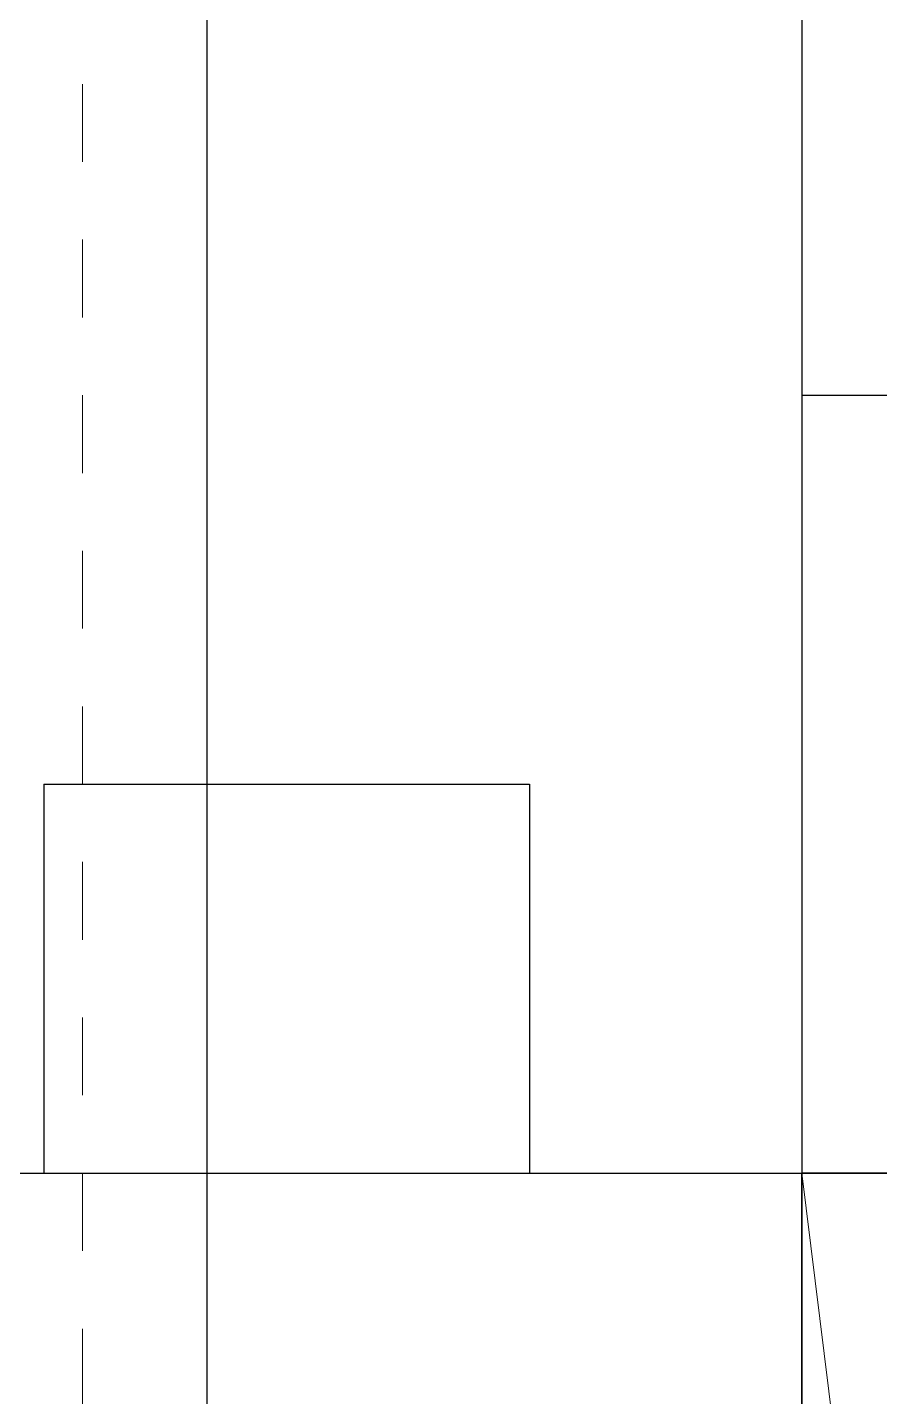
# Model space of a CAD drawing. Header units: inches. Extents: x -81.3 to 1.8, y 184.7 to 266.4.
# Drawn here: x -48.876 to -47.78, y 239.35 to 241.111 of the extents above; entities that cross this region are included whole.
import ezdxf

# ---------------------------------------------------------------- set-up
doc = ezdxf.new("R2010")
doc.units = ezdxf.units.IN
doc.header["$MEASUREMENT"] = 0
doc.linetypes.add('DASHED2', pattern=[0.375, 0.25, -0.125])
doc.linetypes.add('HIDDEN', pattern=[0.375, 0.25, -0.125])
doc.layers.add('A2 Hatch', color=8, linetype='Continuous', lineweight=9)
doc.layers.add('A4 medium', color=7, linetype='Continuous', lineweight=35)

msp = doc.modelspace()

# ---------------------------------------------------------------- linework, layer by layer
at = {"color": 1}
for p, q in [((-48.6454, 251.6378), (-48.6454, 239.6378)), ((-47.8804, 251.6378), (-47.8804, 239.6378)), ((-48.8554, 240.1378), (-48.8554, 239.6378)), ((-48.8554, 240.1378), (-48.2304, 240.1378)), ((-48.8554, 240.1378), (-48.8554, 239.6378)), ((-48.8554, 240.1378), (-48.2304, 240.1378)), ((-48.8554, 240.1378), (-48.8554, 239.6378)), ((-48.8554, 240.1378), (-48.2304, 240.1378)), ((-48.8554, 240.1378), (-48.8554, 239.6378)), ((-48.8554, 240.1378), (-48.2304, 240.1378)), ((-48.8554, 240.1378), (-48.8554, 239.6378)), ((-48.8554, 240.1378), (-48.2304, 240.1378)), ((-48.8554, 240.1378), (-48.8554, 239.6378)), ((-48.8554, 240.1378), (-48.2304, 240.1378)), ((-48.8554, 240.1378), (-48.8554, 239.6378)), ((-48.8554, 240.1378), (-48.2304, 240.1378)), ((-48.8554, 240.1378), (-48.8554, 239.6378)), ((-48.8554, 240.1378), (-48.2304, 240.1378)), ((-48.8554, 240.1378), (-48.8554, 239.6378)), ((-48.8554, 240.1378), (-48.2304, 240.1378)), ((-48.8554, 240.1378), (-48.8554, 239.6378)), ((-48.8554, 240.1378), (-48.2304, 240.1378)), ((-48.8554, 240.1378), (-48.8554, 239.6378)), ((-48.8554, 240.1378), (-48.2304, 240.1378)), ((-48.8554, 240.1378), (-48.8554, 239.6378)), ((-48.8554, 240.1378), (-48.2304, 240.1378)), ((-48.8554, 240.1378), (-48.8554, 239.6378)), ((-48.8554, 240.1378), (-48.2304, 240.1378)), ((-48.8554, 240.1378), (-48.8554, 239.6378)), ((-48.8554, 240.1378), (-48.2304, 240.1378)), ((-48.8554, 240.1378), (-48.8554, 239.6378)), ((-48.8554, 240.1378), (-48.2304, 240.1378)), ((-48.8554, 240.1378), (-48.8554, 239.6378)), ((-48.8554, 240.1378), (-48.2304, 240.1378)), ((-48.8554, 240.1378), (-48.8554, 239.6378)), ((-48.8554, 240.1378), (-48.2304, 240.1378)), ((-48.8554, 240.1378), (-48.8554, 239.6378)), ((-48.8554, 240.1378), (-48.2304, 240.1378)), ((-48.8554, 240.1378), (-48.8554, 239.6378)), ((-48.8554, 240.1378), (-48.2304, 240.1378)), ((-48.8554, 240.1378), (-48.8554, 239.6378)), ((-48.8554, 240.1378), (-48.2304, 240.1378)), ((-48.8554, 240.1378), (-48.8554, 239.6378)), ((-48.8554, 240.1378), (-48.2304, 240.1378)), ((-48.8554, 240.1378), (-48.8554, 239.6378)), ((-48.8554, 240.1378), (-48.2304, 240.1378)), ((-48.8554, 240.1378), (-48.8554, 239.6378)), ((-48.8554, 240.1378), (-48.2304, 240.1378)), ((-48.8554, 240.1378), (-48.8554, 239.6378)), ((-48.8554, 240.1378), (-48.2304, 240.1378)), ((-48.8554, 240.1378), (-48.8554, 239.6378)), ((-48.8554, 240.1378), (-48.2304, 240.1378)), ((-48.8554, 240.1378), (-48.8554, 239.6378)), ((-48.8554, 240.1378), (-48.2304, 240.1378)), ((-48.8554, 240.1378), (-48.8554, 239.6378)), ((-48.8554, 240.1378), (-48.2304, 240.1378)), ((-48.8554, 240.1378), (-48.8554, 239.6378)), ((-48.8554, 240.1378), (-48.2304, 240.1378)), ((-48.8554, 240.1378), (-48.8554, 239.6378)), ((-48.8554, 240.1378), (-48.2304, 240.1378)), ((-48.8554, 240.1378), (-48.8554, 239.6378)), ((-48.8554, 240.1378), (-48.2304, 240.1378)), ((-48.8554, 240.1378), (-48.8554, 239.6378)), ((-48.8554, 240.1378), (-48.2304, 240.1378)), ((-48.8554, 240.1378), (-48.8554, 239.6378)), ((-48.8554, 240.1378), (-48.2304, 240.1378)), ((-48.8554, 240.1378), (-48.8554, 239.6378)), ((-48.8554, 240.1378), (-48.2304, 240.1378)), ((-48.8554, 240.1378), (-48.8554, 239.6378)), ((-48.8554, 240.1378), (-48.2304, 240.1378)), ((-48.8554, 240.1378), (-48.8554, 239.6378)), ((-48.8554, 240.1378), (-48.2304, 240.1378)), ((-48.8554, 240.1378), (-48.8554, 239.6378)), ((-48.8554, 240.1378), (-48.2304, 240.1378)), ((-48.8554, 240.1378), (-48.8554, 239.6378)), ((-48.8554, 240.1378), (-48.2304, 240.1378)), ((-48.8554, 240.1378), (-48.8554, 239.6378)), ((-48.8554, 240.1378), (-48.2304, 240.1378)), ((-48.8554, 240.1378), (-48.8554, 239.6378)), ((-48.8554, 240.1378), (-48.2304, 240.1378)), ((-48.8554, 240.1378), (-48.8554, 239.6378)), ((-48.8554, 240.1378), (-48.2304, 240.1378)), ((-48.8554, 240.1378), (-48.8554, 239.6378)), ((-48.8554, 240.1378), (-48.2304, 240.1378)), ((-48.8554, 240.1378), (-48.8554, 239.6378)), ((-48.8554, 240.1378), (-48.2304, 240.1378)), ((-48.8554, 240.1378), (-48.8554, 239.6378)), ((-48.8554, 240.1378), (-48.2304, 240.1378)), ((-48.8554, 240.1378), (-48.8554, 239.6378)), ((-48.8554, 240.1378), (-48.2304, 240.1378)), ((-48.8554, 240.1378), (-48.8554, 239.6378)), ((-48.8554, 240.1378), (-48.2304, 240.1378)), ((-48.8554, 240.1378), (-48.8554, 239.6378)), ((-48.8554, 240.1378), (-48.2304, 240.1378)), ((-48.8554, 240.1378), (-48.8554, 239.6378)), ((-48.8554, 240.1378), (-48.2304, 240.1378)), ((-48.8554, 240.1378), (-48.8554, 239.6378)), ((-48.8554, 240.1378), (-48.2304, 240.1378)), ((-48.8554, 240.1378), (-48.8554, 239.6378)), ((-48.8554, 240.1378), (-48.2304, 240.1378)), ((-48.8554, 240.1378), (-48.8554, 239.6378)), ((-48.8554, 240.1378), (-48.2304, 240.1378)), ((-48.8554, 240.1378), (-48.8554, 239.6378)), ((-48.8554, 240.1378), (-48.2304, 240.1378)), ((-48.8554, 240.1378), (-48.8554, 239.6378)), ((-48.8554, 240.1378), (-48.2304, 240.1378)), ((-48.8554, 240.1378), (-48.8554, 239.6378)), ((-48.8554, 240.1378), (-48.2304, 240.1378)), ((-48.8554, 240.1378), (-48.8554, 239.6378)), ((-48.8554, 240.1378), (-48.2304, 240.1378)), ((-48.8554, 240.1378), (-48.8554, 239.6378)), ((-48.8554, 240.1378), (-48.2304, 240.1378)), ((-48.8554, 240.1378), (-48.8554, 239.6378)), ((-48.8554, 240.1378), (-48.2304, 240.1378)), ((-48.8554, 240.1378), (-48.8554, 239.6378)), ((-48.8554, 240.1378), (-48.2304, 240.1378)), ((-48.8554, 240.1378), (-48.8554, 239.6378)), ((-48.8554, 240.1378), (-48.2304, 240.1378)), ((-48.8554, 240.1378), (-48.8554, 239.6378)), ((-48.8554, 240.1378), (-48.2304, 240.1378)), ((-48.8554, 240.1378), (-48.8554, 239.6378)), ((-48.8554, 240.1378), (-48.2304, 240.1378)), ((-48.8554, 240.1378), (-48.8554, 239.6378)), ((-48.8554, 240.1378), (-48.2304, 240.1378)), ((-48.8554, 240.1378), (-48.8554, 239.6378)), ((-48.8554, 240.1378), (-48.2304, 240.1378)), ((-48.8554, 240.1378), (-48.8554, 239.6378)), ((-48.8554, 240.1378), (-48.2304, 240.1378)), ((-48.8554, 240.1378), (-48.8554, 239.6378)), ((-48.8554, 240.1378), (-48.2304, 240.1378)), ((-48.2304, 240.1378), (-48.2304, 239.6378)), ((-48.2304, 240.1378), (-48.2304, 239.6378)), ((-48.2304, 240.1378), (-48.2304, 239.6378)), ((-48.2304, 240.1378), (-48.2304, 239.6378)), ((-48.2304, 240.1378), (-48.2304, 239.6378)), ((-48.2304, 240.1378), (-48.2304, 239.6378)), ((-48.2304, 240.1378), (-48.2304, 239.6378)), ((-48.2304, 240.1378), (-48.2304, 239.6378)), ((-48.2304, 240.1378), (-48.2304, 239.6378)), ((-48.2304, 240.1378), (-48.2304, 239.6378)), ((-48.2304, 240.1378), (-48.2304, 239.6378)), ((-48.2304, 240.1378), (-48.2304, 239.6378)), ((-48.2304, 240.1378), (-48.2304, 239.6378)), ((-48.2304, 240.1378), (-48.2304, 239.6378)), ((-48.2304, 240.1378), (-48.2304, 239.6378)), ((-48.2304, 240.1378), (-48.2304, 239.6378)), ((-48.2304, 240.1378), (-48.2304, 239.6378)), ((-48.2304, 240.1378), (-48.2304, 239.6378)), ((-48.2304, 240.1378), (-48.2304, 239.6378)), ((-48.2304, 240.1378), (-48.2304, 239.6378)), ((-48.2304, 240.1378), (-48.2304, 239.6378)), ((-48.2304, 240.1378), (-48.2304, 239.6378)), ((-48.2304, 240.1378), (-48.2304, 239.6378)), ((-48.2304, 240.1378), (-48.2304, 239.6378)), ((-48.2304, 240.1378), (-48.2304, 239.6378)), ((-48.2304, 240.1378), (-48.2304, 239.6378)), ((-48.2304, 240.1378), (-48.2304, 239.6378)), ((-48.2304, 240.1378), (-48.2304, 239.6378)), ((-48.2304, 240.1378), (-48.2304, 239.6378)), ((-48.2304, 240.1378), (-48.2304, 239.6378)), ((-48.2304, 240.1378), (-48.2304, 239.6378)), ((-48.2304, 240.1378), (-48.2304, 239.6378)), ((-48.2304, 240.1378), (-48.2304, 239.6378)), ((-48.2304, 240.1378), (-48.2304, 239.6378)), ((-48.2304, 240.1378), (-48.2304, 239.6378)), ((-48.2304, 240.1378), (-48.2304, 239.6378)), ((-48.2304, 240.1378), (-48.2304, 239.6378)), ((-48.2304, 240.1378), (-48.2304, 239.6378)), ((-48.2304, 240.1378), (-48.2304, 239.6378)), ((-48.2304, 240.1378), (-48.2304, 239.6378)), ((-48.2304, 240.1378), (-48.2304, 239.6378)), ((-48.2304, 240.1378), (-48.2304, 239.6378)), ((-48.2304, 240.1378), (-48.2304, 239.6378)), ((-48.2304, 240.1378), (-48.2304, 239.6378)), ((-48.2304, 240.1378), (-48.2304, 239.6378)), ((-48.2304, 240.1378), (-48.2304, 239.6378)), ((-48.2304, 240.1378), (-48.2304, 239.6378)), ((-48.2304, 240.1378), (-48.2304, 239.6378)), ((-48.2304, 240.1378), (-48.2304, 239.6378)), ((-48.2304, 240.1378), (-48.2304, 239.6378)), ((-48.2304, 240.1378), (-48.2304, 239.6378)), ((-48.2304, 240.1378), (-48.2304, 239.6378)), ((-48.2304, 240.1378), (-48.2304, 239.6378)), ((-48.2304, 240.1378), (-48.2304, 239.6378)), ((-48.2304, 240.1378), (-48.2304, 239.6378)), ((-48.2304, 240.1378), (-48.2304, 239.6378)), ((-48.2304, 240.1378), (-48.2304, 239.6378)), ((-48.2304, 240.1378), (-48.2304, 239.6378)), ((-48.2304, 240.1378), (-48.2304, 239.6378)), ((-48.2304, 240.1378), (-48.2304, 239.6378)), ((-48.2304, 240.1378), (-48.2304, 239.6378)), ((-48.2304, 240.1378), (-48.2304, 239.6378)), ((-48.2304, 240.1378), (-48.2304, 239.6378)), ((-48.2304, 240.1378), (-48.2304, 239.6378)), ((-49.8804, 239.6378), (-47.8804, 239.6378)), ((-49.8804, 239.6378), (-47.8804, 239.6378)), ((-49.8804, 239.6378), (-47.8804, 239.6378)), ((-49.8804, 239.6378), (-47.8804, 239.6378)), ((-49.8804, 239.6378), (-47.8804, 239.6378)), ((-49.8804, 239.6378), (-47.8804, 239.6378)), ((-49.8804, 239.6378), (-47.8804, 239.6378)), ((-49.8804, 239.6378), (-47.8804, 239.6378)), ((-49.8804, 239.6378), (-47.8804, 239.6378)), ((-49.8804, 239.6378), (-47.8804, 239.6378)), ((-49.8804, 239.6378), (-47.8804, 239.6378)), ((-49.8804, 239.6378), (-47.8804, 239.6378)), ((-49.8804, 239.6378), (-47.8804, 239.6378)), ((-49.8804, 239.6378), (-47.8804, 239.6378)), ((-49.8804, 239.6378), (-47.8804, 239.6378)), ((-49.8804, 239.6378), (-47.8804, 239.6378)), ((-49.8804, 239.6378), (-47.8804, 239.6378)), ((-49.8804, 239.6378), (-47.8804, 239.6378)), ((-49.8804, 239.6378), (-47.8804, 239.6378)), ((-49.8804, 239.6378), (-47.8804, 239.6378)), ((-49.8804, 239.6378), (-47.8804, 239.6378)), ((-49.8804, 239.6378), (-47.8804, 239.6378)), ((-49.8804, 239.6378), (-47.8804, 239.6378)), ((-49.8804, 239.6378), (-47.8804, 239.6378)), ((-49.8804, 239.6378), (-47.8804, 239.6378)), ((-49.8804, 239.6378), (-47.8804, 239.6378)), ((-49.8804, 239.6378), (-47.8804, 239.6378)), ((-49.8804, 239.6378), (-47.8804, 239.6378)), ((-49.8804, 239.6378), (-47.8804, 239.6378)), ((-49.8804, 239.6378), (-47.8804, 239.6378)), ((-49.8804, 239.6378), (-47.8804, 239.6378)), ((-49.8804, 239.6378), (-47.8804, 239.6378)), ((-49.8804, 239.6378), (-47.8804, 239.6378)), ((-49.8804, 239.6378), (-47.8804, 239.6378)), ((-49.8804, 239.6378), (-47.8804, 239.6378)), ((-49.8804, 239.6378), (-47.8804, 239.6378)), ((-49.8804, 239.6378), (-47.8804, 239.6378)), ((-49.8804, 239.6378), (-47.8804, 239.6378)), ((-49.8804, 239.6378), (-47.8804, 239.6378)), ((-49.8804, 239.6378), (-47.8804, 239.6378)), ((-49.8804, 239.6378), (-47.8804, 239.6378)), ((-49.8804, 239.6378), (-47.8804, 239.6378)), ((-49.8804, 239.6378), (-47.8804, 239.6378)), ((-49.8804, 239.6378), (-47.8804, 239.6378)), ((-49.8804, 239.6378), (-47.8804, 239.6378)), ((-49.8804, 239.6378), (-47.8804, 239.6378)), ((-49.8804, 239.6378), (-47.8804, 239.6378)), ((-49.8804, 239.6378), (-47.8804, 239.6378)), ((-49.8804, 239.6378), (-47.8804, 239.6378)), ((-49.8804, 239.6378), (-47.8804, 239.6378)), ((-49.8804, 239.6378), (-47.8804, 239.6378)), ((-49.8804, 239.6378), (-47.8804, 239.6378)), ((-49.8804, 239.6378), (-47.8804, 239.6378)), ((-49.8804, 239.6378), (-47.8804, 239.6378)), ((-49.8804, 239.6378), (-47.8804, 239.6378)), ((-49.8804, 239.6378), (-47.8804, 239.6378)), ((-49.8804, 239.6378), (-47.8804, 239.6378)), ((-49.8804, 239.6378), (-47.8804, 239.6378)), ((-49.8804, 239.6378), (-47.8804, 239.6378)), ((-49.8804, 239.6378), (-47.8804, 239.6378)), ((-49.8804, 239.6378), (-47.8804, 239.6378)), ((-49.8804, 239.6378), (-47.8804, 239.6378)), ((-49.8804, 239.6378), (-47.8804, 239.6378)), ((-49.8804, 239.6378), (-47.8804, 239.6378)), ((-49.8804, 239.6378), (-47.8804, 239.6378)), ((-49.8804, 239.6378), (-47.8804, 239.6378)), ((-49.8804, 239.6378), (-47.8804, 239.6378)), ((-49.8804, 239.6378), (-47.8804, 239.6378)), ((-49.8804, 239.6378), (-47.8804, 239.6378)), ((-49.8804, 239.6378), (-47.8804, 239.6378)), ((-49.8804, 239.6378), (-47.8804, 239.6378)), ((-49.8804, 239.6378), (-47.8804, 239.6378)), ((-49.8804, 239.6378), (-47.8804, 239.6378)), ((-49.8804, 239.6378), (-47.8804, 239.6378)), ((-49.8804, 239.6378), (-47.8804, 239.6378)), ((-49.8804, 239.6378), (-47.8804, 239.6378)), ((-49.8804, 239.6378), (-47.8804, 239.6378)), ((-49.8804, 239.6378), (-47.8804, 239.6378)), ((-49.8804, 239.6378), (-47.8804, 239.6378)), ((-49.8804, 239.6378), (-47.8804, 239.6378)), ((-49.8804, 239.6378), (-47.8804, 239.6378)), ((-49.8804, 239.6378), (-47.8804, 239.6378)), ((-49.8804, 239.6378), (-47.8804, 239.6378)), ((-49.8804, 239.6378), (-47.8804, 239.6378)), ((-49.8804, 239.6378), (-47.8804, 239.6378)), ((-49.8804, 239.6378), (-47.8804, 239.6378)), ((-49.8804, 239.6378), (-47.8804, 239.6378)), ((-49.8804, 239.6378), (-47.8804, 239.6378)), ((-49.8804, 239.6378), (-47.8804, 239.6378)), ((-49.8804, 239.6378), (-47.8804, 239.6378)), ((-49.8804, 239.6378), (-47.8804, 239.6378)), ((-49.8804, 239.6378), (-47.8804, 239.6378)), ((-49.8804, 239.6378), (-47.8804, 239.6378)), ((-49.8804, 239.6378), (-47.8804, 239.6378)), ((-49.8804, 239.6378), (-47.8804, 239.6378)), ((-49.8804, 239.6378), (-47.8804, 239.6378)), ((-49.8804, 239.6378), (-47.8804, 239.6378)), ((-49.8804, 239.6378), (-47.8804, 239.6378)), ((-49.8804, 239.6378), (-47.8804, 239.6378)), ((-49.8804, 239.6378), (-47.8804, 239.6378)), ((-49.8804, 239.6378), (-47.8804, 239.6378)), ((-49.8804, 239.6378), (-47.8804, 239.6378)), ((-49.8804, 239.6378), (-47.8804, 239.6378)), ((-49.8804, 239.6378), (-47.8804, 239.6378)), ((-49.8804, 239.6378), (-47.8804, 239.6378)), ((-49.8804, 239.6378), (-47.8804, 239.6378)), ((-49.8804, 239.6378), (-47.8804, 239.6378)), ((-49.8804, 239.6378), (-47.8804, 239.6378)), ((-49.8804, 239.6378), (-47.8804, 239.6378)), ((-49.8804, 239.6378), (-47.8804, 239.6378)), ((-49.8804, 239.6378), (-47.8804, 239.6378)), ((-49.8804, 239.6378), (-47.8804, 239.6378)), ((-49.8804, 239.6378), (-47.8804, 239.6378)), ((-49.8804, 239.6378), (-47.8804, 239.6378)), ((-49.8804, 239.6378), (-47.8804, 239.6378)), ((-49.8804, 239.6378), (-47.8804, 239.6378)), ((-49.8804, 239.6378), (-47.8804, 239.6378)), ((-49.8804, 239.6378), (-47.8804, 239.6378)), ((-49.8804, 239.6378), (-47.8804, 239.6378)), ((-49.8804, 239.6378), (-47.8804, 239.6378)), ((-49.8804, 239.6378), (-47.8804, 239.6378)), ((-49.8804, 239.6378), (-47.8804, 239.6378)), ((-49.8804, 239.6378), (-47.8804, 239.6378)), ((-49.8804, 239.6378), (-47.8804, 239.6378)), ((-49.8804, 239.6378), (-47.8804, 239.6378)), ((-49.8804, 239.6378), (-47.8804, 239.6378)), ((-49.8804, 239.6378), (-47.8804, 239.6378)), ((-49.8804, 239.6378), (-47.8804, 239.6378)), ((-49.8804, 239.6378), (-47.8804, 239.6378)), ((-49.8804, 239.6378), (-47.8804, 239.6378)), ((-49.8804, 239.6378), (-47.8804, 239.6378)), ((-49.8804, 239.6378), (-47.8804, 239.6378)), ((-49.8804, 239.6378), (-47.8804, 239.6378)), ((-49.8804, 239.6378), (-47.8804, 239.6378)), ((-49.8804, 239.6378), (-47.8804, 239.6378)), ((-49.8804, 239.6378), (-47.8804, 239.6378)), ((-49.8804, 239.6378), (-47.8804, 239.6378)), ((-49.8804, 239.6378), (-47.8804, 239.6378)), ((-49.8804, 239.6378), (-47.8804, 239.6378)), ((-49.8804, 239.6378), (-47.8804, 239.6378)), ((-49.8804, 239.6378), (-47.8804, 239.6378)), ((-49.8804, 239.6378), (-47.8804, 239.6378)), ((-49.8804, 239.6378), (-47.8804, 239.6378)), ((-49.8804, 239.6378), (-47.8804, 239.6378)), ((-49.8804, 239.6378), (-47.8804, 239.6378)), ((-49.8804, 239.6378), (-47.8804, 239.6378)), ((-49.8804, 239.6378), (-47.8804, 239.6378)), ((-49.8804, 239.6378), (-47.8804, 239.6378)), ((-49.8804, 239.6378), (-47.8804, 239.6378)), ((-49.8804, 239.6378), (-47.8804, 239.6378)), ((-49.8804, 239.6378), (-47.8804, 239.6378)), ((-49.8804, 239.6378), (-47.8804, 239.6378)), ((-49.8804, 239.6378), (-47.8804, 239.6378)), ((-49.8804, 239.6378), (-47.8804, 239.6378)), ((-49.8804, 239.6378), (-47.8804, 239.6378)), ((-49.8804, 239.6378), (-47.8804, 239.6378)), ((-49.8804, 239.6378), (-47.8804, 239.6378)), ((-49.8804, 239.6378), (-47.8804, 239.6378)), ((-49.8804, 239.6378), (-47.8804, 239.6378)), ((-49.8804, 239.6378), (-47.8804, 239.6378)), ((-49.4654, 239.6378), (-47.8804, 239.6378)), ((-49.4654, 239.6378), (-47.8804, 239.6378)), ((-49.4654, 239.6378), (-47.8804, 239.6378)), ((-49.4654, 239.6378), (-47.8804, 239.6378)), ((-49.4654, 239.6378), (-47.8804, 239.6378)), ((-49.4654, 239.6378), (-47.8804, 239.6378)), ((-49.4654, 239.6378), (-47.8804, 239.6378)), ((-49.4654, 239.6378), (-47.8804, 239.6378)), ((-49.4654, 239.6378), (-47.8804, 239.6378)), ((-49.4654, 239.6378), (-47.8804, 239.6378)), ((-49.4654, 239.6378), (-47.8804, 239.6378)), ((-49.4654, 239.6378), (-47.8804, 239.6378)), ((-49.4654, 239.6378), (-47.8804, 239.6378)), ((-49.4654, 239.6378), (-47.8804, 239.6378)), ((-49.4654, 239.6378), (-47.8804, 239.6378)), ((-49.4654, 239.6378), (-47.8804, 239.6378)), ((-49.4654, 239.6378), (-47.8804, 239.6378)), ((-49.4654, 239.6378), (-47.8804, 239.6378)), ((-49.4654, 239.6378), (-47.8804, 239.6378)), ((-49.4654, 239.6378), (-47.8804, 239.6378)), ((-49.4654, 239.6378), (-47.8804, 239.6378)), ((-49.4654, 239.6378), (-47.8804, 239.6378)), ((-49.4654, 239.6378), (-47.8804, 239.6378)), ((-49.4654, 239.6378), (-47.8804, 239.6378)), ((-49.4654, 239.6378), (-47.8804, 239.6378)), ((-49.4654, 239.6378), (-47.8804, 239.6378)), ((-49.4654, 239.6378), (-47.8804, 239.6378)), ((-49.4654, 239.6378), (-47.8804, 239.6378)), ((-49.4654, 239.6378), (-47.8804, 239.6378)), ((-49.4654, 239.6378), (-47.8804, 239.6378)), ((-49.4654, 239.6378), (-47.8804, 239.6378)), ((-49.4654, 239.6378), (-47.8804, 239.6378)), ((-49.4654, 239.6378), (-47.8804, 239.6378)), ((-49.4654, 239.6378), (-47.8804, 239.6378)), ((-49.4654, 239.6378), (-47.8804, 239.6378)), ((-49.4654, 239.6378), (-47.8804, 239.6378)), ((-49.4654, 239.6378), (-47.8804, 239.6378)), ((-49.4654, 239.6378), (-47.8804, 239.6378)), ((-49.4654, 239.6378), (-47.8804, 239.6378)), ((-49.4654, 239.6378), (-47.8804, 239.6378)), ((-49.4654, 239.6378), (-47.8804, 239.6378)), ((-49.4654, 239.6378), (-47.8804, 239.6378)), ((-49.4654, 239.6378), (-47.8804, 239.6378)), ((-49.4654, 239.6378), (-47.8804, 239.6378)), ((-49.4654, 239.6378), (-47.8804, 239.6378)), ((-49.4654, 239.6378), (-47.8804, 239.6378)), ((-49.4654, 239.6378), (-47.8804, 239.6378)), ((-49.4654, 239.6378), (-47.8804, 239.6378)), ((-49.4654, 239.6378), (-47.8804, 239.6378)), ((-49.4654, 239.6378), (-47.8804, 239.6378)), ((-49.4654, 239.6378), (-47.8804, 239.6378)), ((-49.4654, 239.6378), (-47.8804, 239.6378)), ((-49.4654, 239.6378), (-47.8804, 239.6378)), ((-49.4654, 239.6378), (-47.8804, 239.6378)), ((-49.4654, 239.6378), (-47.8804, 239.6378)), ((-49.4654, 239.6378), (-47.8804, 239.6378)), ((-49.4654, 239.6378), (-47.8804, 239.6378)), ((-49.4654, 239.6378), (-47.8804, 239.6378)), ((-49.4654, 239.6378), (-47.8804, 239.6378)), ((-49.4654, 239.6378), (-47.8804, 239.6378)), ((-49.4654, 239.6378), (-47.8804, 239.6378)), ((-49.4654, 239.6378), (-47.8804, 239.6378)), ((-49.4654, 239.6378), (-47.8804, 239.6378)), ((-49.4654, 239.6378), (-47.8804, 239.6378)), ((-48.6454, 239.6378), (-48.6454, 237.2314)), ((-47.8804, 239.6378), (-47.8804, 227.6378))]:
    msp.add_line(p, q, dxfattribs=at)
at = {"ltscale": 0.15}
for p, q in [((-47.8804, 240.6378), (0.113, 240.6378)), ((-49.8804, 239.6378), (-47.8804, 239.6378)), ((-49.8804, 239.6378), (-47.8804, 239.6378)), ((-49.8804, 239.6378), (-47.8804, 239.6378)), ((-49.8804, 239.6378), (-47.8804, 239.6378)), ((-49.8804, 239.6378), (-47.8804, 239.6378)), ((-49.8804, 239.6378), (-47.8804, 239.6378)), ((-49.8804, 239.6378), (-47.8804, 239.6378)), ((-49.8804, 239.6378), (-47.8804, 239.6378)), ((-49.8804, 239.6378), (-47.8804, 239.6378)), ((-49.8804, 239.6378), (-47.8804, 239.6378)), ((-49.8804, 239.6378), (-47.8804, 239.6378)), ((-49.8804, 239.6378), (-47.8804, 239.6378)), ((-49.8804, 239.6378), (-47.8804, 239.6378)), ((-49.8804, 239.6378), (-47.8804, 239.6378)), ((-49.8804, 239.6378), (-47.8804, 239.6378)), ((-49.8804, 239.6378), (-47.8804, 239.6378)), ((-49.8804, 239.6378), (-47.8804, 239.6378)), ((-49.8804, 239.6378), (-47.8804, 239.6378)), ((-49.8804, 239.6378), (-47.8804, 239.6378)), ((-49.8804, 239.6378), (-47.8804, 239.6378)), ((-49.8804, 239.6378), (-47.8804, 239.6378)), ((-49.8804, 239.6378), (-47.8804, 239.6378)), ((-49.8804, 239.6378), (-47.8804, 239.6378)), ((-49.8804, 239.6378), (-47.8804, 239.6378)), ((-49.8804, 239.6378), (-47.8804, 239.6378)), ((-49.8804, 239.6378), (-47.8804, 239.6378)), ((-49.8804, 239.6378), (-47.8804, 239.6378)), ((-49.8804, 239.6378), (-47.8804, 239.6378)), ((-49.8804, 239.6378), (-47.8804, 239.6378)), ((-49.8804, 239.6378), (-47.8804, 239.6378)), ((-49.8804, 239.6378), (-47.8804, 239.6378)), ((-49.8804, 239.6378), (-47.8804, 239.6378)), ((-49.8804, 239.6378), (-47.8804, 239.6378)), ((-49.8804, 239.6378), (-47.8804, 239.6378)), ((-49.8804, 239.6378), (-47.8804, 239.6378)), ((-49.8804, 239.6378), (-47.8804, 239.6378)), ((-49.8804, 239.6378), (-47.8804, 239.6378)), ((-49.8804, 239.6378), (-47.8804, 239.6378)), ((-49.8804, 239.6378), (-47.8804, 239.6378)), ((-49.8804, 239.6378), (-47.8804, 239.6378)), ((-49.8804, 239.6378), (-47.8804, 239.6378)), ((-49.8804, 239.6378), (-47.8804, 239.6378)), ((-49.8804, 239.6378), (-47.8804, 239.6378)), ((-49.8804, 239.6378), (-47.8804, 239.6378)), ((-49.8804, 239.6378), (-47.8804, 239.6378)), ((-49.8804, 239.6378), (-47.8804, 239.6378)), ((-49.8804, 239.6378), (-47.8804, 239.6378)), ((-49.8804, 239.6378), (-47.8804, 239.6378)), ((-49.8804, 239.6378), (-47.8804, 239.6378)), ((-49.8804, 239.6378), (-47.8804, 239.6378)), ((-49.8804, 239.6378), (-47.8804, 239.6378)), ((-49.8804, 239.6378), (-47.8804, 239.6378)), ((-49.8804, 239.6378), (-47.8804, 239.6378)), ((-49.8804, 239.6378), (-47.8804, 239.6378)), ((-49.8804, 239.6378), (-47.8804, 239.6378)), ((-49.8804, 239.6378), (-47.8804, 239.6378)), ((-49.8804, 239.6378), (-47.8804, 239.6378)), ((-49.8804, 239.6378), (-47.8804, 239.6378)), ((-49.8804, 239.6378), (-47.8804, 239.6378)), ((-49.8804, 239.6378), (-47.8804, 239.6378)), ((-49.8804, 239.6378), (-47.8804, 239.6378)), ((-49.8804, 239.6378), (-47.8804, 239.6378)), ((-49.8804, 239.6378), (-47.8804, 239.6378)), ((-49.8804, 239.6378), (-47.8804, 239.6378)), ((-47.8804, 239.6378), (-0.3805, 239.6378))]:
    msp.add_line(p, q, dxfattribs=at)
at = {"color": 1, "linetype": 'HIDDEN', "ltscale": 0.02}
for p, q in [((-48.8554, 240.1378), (-48.8554, 239.6378)), ((-48.8554, 240.1378), (-48.2304, 240.1378)), ((-48.8554, 240.1378), (-48.8554, 239.6378)), ((-48.8554, 240.1378), (-48.2304, 240.1378)), ((-48.8554, 240.1378), (-48.8554, 239.6378)), ((-48.8554, 240.1378), (-48.2304, 240.1378)), ((-48.8554, 240.1378), (-48.8554, 239.6378)), ((-48.8554, 240.1378), (-48.2304, 240.1378)), ((-48.8554, 240.1378), (-48.8554, 239.6378)), ((-48.8554, 240.1378), (-48.2304, 240.1378)), ((-48.8554, 240.1378), (-48.8554, 239.6378)), ((-48.8554, 240.1378), (-48.2304, 240.1378)), ((-48.8554, 240.1378), (-48.8554, 239.6378)), ((-48.8554, 240.1378), (-48.2304, 240.1378)), ((-48.8554, 240.1378), (-48.8554, 239.6378)), ((-48.8554, 240.1378), (-48.2304, 240.1378)), ((-48.8554, 240.1378), (-48.8554, 239.6378)), ((-48.8554, 240.1378), (-48.2304, 240.1378)), ((-48.8554, 240.1378), (-48.8554, 239.6378)), ((-48.8554, 240.1378), (-48.2304, 240.1378)), ((-48.8554, 240.1378), (-48.8554, 239.6378)), ((-48.8554, 240.1378), (-48.2304, 240.1378)), ((-48.8554, 240.1378), (-48.8554, 239.6378)), ((-48.8554, 240.1378), (-48.2304, 240.1378)), ((-48.8554, 240.1378), (-48.8554, 239.6378)), ((-48.8554, 240.1378), (-48.2304, 240.1378)), ((-48.8554, 240.1378), (-48.8554, 239.6378)), ((-48.8554, 240.1378), (-48.2304, 240.1378)), ((-48.8554, 240.1378), (-48.8554, 239.6378)), ((-48.8554, 240.1378), (-48.2304, 240.1378)), ((-48.8554, 240.1378), (-48.8554, 239.6378)), ((-48.8554, 240.1378), (-48.2304, 240.1378)), ((-48.8554, 240.1378), (-48.8554, 239.6378)), ((-48.8554, 240.1378), (-48.2304, 240.1378)), ((-48.8554, 240.1378), (-48.8554, 239.6378)), ((-48.8554, 240.1378), (-48.2304, 240.1378)), ((-48.8554, 240.1378), (-48.8554, 239.6378)), ((-48.8554, 240.1378), (-48.2304, 240.1378)), ((-48.8554, 240.1378), (-48.8554, 239.6378)), ((-48.8554, 240.1378), (-48.2304, 240.1378)), ((-48.8554, 240.1378), (-48.8554, 239.6378)), ((-48.8554, 240.1378), (-48.2304, 240.1378)), ((-48.8554, 240.1378), (-48.8554, 239.6378)), ((-48.8554, 240.1378), (-48.2304, 240.1378)), ((-48.8554, 240.1378), (-48.8554, 239.6378)), ((-48.8554, 240.1378), (-48.2304, 240.1378)), ((-48.8554, 240.1378), (-48.8554, 239.6378)), ((-48.8554, 240.1378), (-48.2304, 240.1378)), ((-48.8554, 240.1378), (-48.8554, 239.6378)), ((-48.8554, 240.1378), (-48.2304, 240.1378)), ((-48.8554, 240.1378), (-48.8554, 239.6378)), ((-48.8554, 240.1378), (-48.2304, 240.1378)), ((-48.8554, 240.1378), (-48.8554, 239.6378)), ((-48.8554, 240.1378), (-48.2304, 240.1378)), ((-48.8554, 240.1378), (-48.8554, 239.6378)), ((-48.8554, 240.1378), (-48.2304, 240.1378)), ((-48.8554, 240.1378), (-48.8554, 239.6378)), ((-48.8554, 240.1378), (-48.2304, 240.1378)), ((-48.8554, 240.1378), (-48.8554, 239.6378)), ((-48.8554, 240.1378), (-48.2304, 240.1378)), ((-48.8554, 240.1378), (-48.8554, 239.6378)), ((-48.8554, 240.1378), (-48.2304, 240.1378)), ((-48.8554, 240.1378), (-48.8554, 239.6378)), ((-48.8554, 240.1378), (-48.2304, 240.1378)), ((-48.8554, 240.1378), (-48.8554, 239.6378)), ((-48.8554, 240.1378), (-48.2304, 240.1378)), ((-48.8554, 240.1378), (-48.8554, 239.6378)), ((-48.8554, 240.1378), (-48.2304, 240.1378)), ((-48.8554, 240.1378), (-48.8554, 239.6378)), ((-48.8554, 240.1378), (-48.2304, 240.1378)), ((-48.8554, 240.1378), (-48.8554, 239.6378)), ((-48.8554, 240.1378), (-48.2304, 240.1378)), ((-48.8554, 240.1378), (-48.8554, 239.6378)), ((-48.8554, 240.1378), (-48.2304, 240.1378)), ((-48.8554, 240.1378), (-48.8554, 239.6378)), ((-48.8554, 240.1378), (-48.2304, 240.1378)), ((-48.8554, 240.1378), (-48.8554, 239.6378)), ((-48.8554, 240.1378), (-48.2304, 240.1378)), ((-48.8554, 240.1378), (-48.8554, 239.6378)), ((-48.8554, 240.1378), (-48.2304, 240.1378)), ((-48.8554, 240.1378), (-48.8554, 239.6378)), ((-48.8554, 240.1378), (-48.2304, 240.1378)), ((-48.8554, 240.1378), (-48.8554, 239.6378)), ((-48.8554, 240.1378), (-48.2304, 240.1378)), ((-48.8554, 240.1378), (-48.8554, 239.6378)), ((-48.8554, 240.1378), (-48.2304, 240.1378)), ((-48.8554, 240.1378), (-48.8554, 239.6378)), ((-48.8554, 240.1378), (-48.2304, 240.1378)), ((-48.8554, 240.1378), (-48.8554, 239.6378)), ((-48.8554, 240.1378), (-48.2304, 240.1378)), ((-48.8554, 240.1378), (-48.8554, 239.6378)), ((-48.8554, 240.1378), (-48.2304, 240.1378)), ((-48.8554, 240.1378), (-48.8554, 239.6378)), ((-48.8554, 240.1378), (-48.2304, 240.1378)), ((-48.8554, 240.1378), (-48.8554, 239.6378)), ((-48.8554, 240.1378), (-48.2304, 240.1378)), ((-48.8554, 240.1378), (-48.8554, 239.6378)), ((-48.8554, 240.1378), (-48.2304, 240.1378)), ((-48.8554, 240.1378), (-48.8554, 239.6378)), ((-48.8554, 240.1378), (-48.2304, 240.1378)), ((-48.8554, 240.1378), (-48.8554, 239.6378)), ((-48.8554, 240.1378), (-48.2304, 240.1378)), ((-48.8554, 240.1378), (-48.8554, 239.6378)), ((-48.8554, 240.1378), (-48.2304, 240.1378)), ((-48.8554, 240.1378), (-48.8554, 239.6378)), ((-48.8554, 240.1378), (-48.2304, 240.1378)), ((-48.8554, 240.1378), (-48.8554, 239.6378)), ((-48.8554, 240.1378), (-48.2304, 240.1378)), ((-48.8554, 240.1378), (-48.8554, 239.6378)), ((-48.8554, 240.1378), (-48.2304, 240.1378)), ((-48.8554, 240.1378), (-48.8554, 239.6378)), ((-48.8554, 240.1378), (-48.2304, 240.1378)), ((-48.8554, 240.1378), (-48.8554, 239.6378)), ((-48.8554, 240.1378), (-48.2304, 240.1378)), ((-48.8554, 240.1378), (-48.8554, 239.6378)), ((-48.8554, 240.1378), (-48.2304, 240.1378)), ((-48.8554, 240.1378), (-48.8554, 239.6378)), ((-48.8554, 240.1378), (-48.2304, 240.1378)), ((-48.8554, 240.1378), (-48.8554, 239.6378)), ((-48.8554, 240.1378), (-48.2304, 240.1378)), ((-48.8554, 240.1378), (-48.8554, 239.6378)), ((-48.8554, 240.1378), (-48.2304, 240.1378)), ((-48.8554, 240.1378), (-48.8554, 239.6378)), ((-48.8554, 240.1378), (-48.2304, 240.1378)), ((-48.8554, 240.1378), (-48.8554, 239.6378)), ((-48.8554, 240.1378), (-48.2304, 240.1378)), ((-48.8554, 240.1378), (-48.8554, 239.6378)), ((-48.8554, 240.1378), (-48.2304, 240.1378)), ((-48.8554, 240.1378), (-48.8554, 239.6378)), ((-48.8554, 240.1378), (-48.2304, 240.1378)), ((-48.8554, 240.1378), (-48.8554, 239.6378)), ((-48.8554, 240.1378), (-48.2304, 240.1378)), ((-48.8554, 240.1378), (-48.8554, 239.6378)), ((-48.8554, 240.1378), (-48.2304, 240.1378)), ((-48.8554, 240.1378), (-48.8554, 239.6378)), ((-48.8554, 240.1378), (-48.2304, 240.1378)), ((-48.8554, 240.1378), (-48.8554, 239.6378)), ((-48.8554, 240.1378), (-48.2304, 240.1378)), ((-48.8554, 240.1378), (-48.8554, 239.6378)), ((-48.8554, 240.1378), (-48.2304, 240.1378)), ((-48.8554, 240.1378), (-48.8554, 239.6378)), ((-48.8554, 240.1378), (-48.2304, 240.1378)), ((-48.8554, 240.1378), (-48.8554, 239.6378)), ((-48.8554, 240.1378), (-48.2304, 240.1378)), ((-48.8554, 240.1378), (-48.8554, 239.6378)), ((-48.8554, 240.1378), (-48.2304, 240.1378)), ((-48.8554, 240.1378), (-48.8554, 239.6378)), ((-48.8554, 240.1378), (-48.2304, 240.1378)), ((-48.8554, 240.1378), (-48.8554, 239.6378)), ((-48.8554, 240.1378), (-48.2304, 240.1378)), ((-48.8554, 240.1378), (-48.8554, 239.6378)), ((-48.8554, 240.1378), (-48.2304, 240.1378)), ((-48.8554, 240.1378), (-48.8554, 239.6378)), ((-48.8554, 240.1378), (-48.2304, 240.1378)), ((-48.8554, 240.1378), (-48.8554, 239.6378)), ((-48.8554, 240.1378), (-48.2304, 240.1378)), ((-48.8554, 240.1378), (-48.8554, 239.6378)), ((-48.8554, 240.1378), (-48.2304, 240.1378)), ((-48.8554, 240.1378), (-48.8554, 239.6378)), ((-48.8554, 240.1378), (-48.2304, 240.1378)), ((-48.8554, 240.1378), (-48.8554, 239.6378)), ((-48.8554, 240.1378), (-48.2304, 240.1378)), ((-48.8554, 240.1378), (-48.8554, 239.6378)), ((-48.8554, 240.1378), (-48.2304, 240.1378)), ((-48.8554, 240.1378), (-48.8554, 239.6378)), ((-48.8554, 240.1378), (-48.2304, 240.1378)), ((-48.8554, 240.1378), (-48.8554, 239.6378)), ((-48.8554, 240.1378), (-48.2304, 240.1378)), ((-48.8554, 240.1378), (-48.8554, 239.6378)), ((-48.8554, 240.1378), (-48.2304, 240.1378)), ((-48.8554, 240.1378), (-48.8554, 239.6378)), ((-48.8554, 240.1378), (-48.2304, 240.1378)), ((-48.8554, 240.1378), (-48.8554, 239.6378)), ((-48.8554, 240.1378), (-48.2304, 240.1378)), ((-48.8554, 240.1378), (-48.8554, 239.6378)), ((-48.8554, 240.1378), (-48.2304, 240.1378)), ((-48.8554, 240.1378), (-48.8554, 239.6378)), ((-48.8554, 240.1378), (-48.2304, 240.1378)), ((-48.8554, 240.1378), (-48.8554, 239.6378)), ((-48.8554, 240.1378), (-48.2304, 240.1378)), ((-48.8554, 240.1378), (-48.8554, 239.6378)), ((-48.8554, 240.1378), (-48.2304, 240.1378)), ((-48.8554, 240.1378), (-48.8554, 239.6378)), ((-48.8554, 240.1378), (-48.2304, 240.1378)), ((-48.8554, 240.1378), (-48.8554, 239.6378)), ((-48.8554, 240.1378), (-48.2304, 240.1378)), ((-48.8554, 240.1378), (-48.8554, 239.6378)), ((-48.8554, 240.1378), (-48.2304, 240.1378)), ((-48.8554, 240.1378), (-48.8554, 239.6378)), ((-48.8554, 240.1378), (-48.2304, 240.1378)), ((-48.8554, 240.1378), (-48.8554, 239.6378)), ((-48.8554, 240.1378), (-48.2304, 240.1378)), ((-48.8554, 240.1378), (-48.8554, 239.6378)), ((-48.8554, 240.1378), (-48.2304, 240.1378)), ((-48.8554, 240.1378), (-48.8554, 239.6378)), ((-48.8554, 240.1378), (-48.2304, 240.1378)), ((-48.8554, 240.1378), (-48.8554, 239.6378)), ((-48.8554, 240.1378), (-48.2304, 240.1378)), ((-48.8554, 240.1378), (-48.8554, 239.6378)), ((-48.8554, 240.1378), (-48.2304, 240.1378)), ((-48.8554, 240.1378), (-48.8554, 239.6378)), ((-48.8554, 240.1378), (-48.2304, 240.1378)), ((-48.8554, 240.1378), (-48.8554, 239.6378)), ((-48.8554, 240.1378), (-48.2304, 240.1378)), ((-48.8554, 240.1378), (-48.8554, 239.6378)), ((-48.8554, 240.1378), (-48.2304, 240.1378)), ((-48.8554, 240.1378), (-48.8554, 239.6378)), ((-48.8554, 240.1378), (-48.2304, 240.1378)), ((-48.8554, 240.1378), (-48.8554, 239.6378)), ((-48.8554, 240.1378), (-48.2304, 240.1378)), ((-48.8554, 240.1378), (-48.8554, 239.6378)), ((-48.8554, 240.1378), (-48.2304, 240.1378)), ((-48.8554, 240.1378), (-48.8554, 239.6378)), ((-48.8554, 240.1378), (-48.2304, 240.1378)), ((-48.8554, 240.1378), (-48.8554, 239.6378)), ((-48.8554, 240.1378), (-48.2304, 240.1378)), ((-48.8554, 240.1378), (-48.8554, 239.6378)), ((-48.8554, 240.1378), (-48.2304, 240.1378)), ((-48.8554, 240.1378), (-48.8554, 239.6378)), ((-48.8554, 240.1378), (-48.2304, 240.1378)), ((-48.8554, 240.1378), (-48.8554, 239.6378)), ((-48.8554, 240.1378), (-48.2304, 240.1378)), ((-48.8554, 240.1378), (-48.8554, 239.6378)), ((-48.8554, 240.1378), (-48.2304, 240.1378)), ((-48.8554, 240.1378), (-48.8554, 239.6378)), ((-48.8554, 240.1378), (-48.2304, 240.1378)), ((-48.8554, 240.1378), (-48.8554, 239.6378)), ((-48.8554, 240.1378), (-48.2304, 240.1378)), ((-48.8554, 240.1378), (-48.8554, 239.6378)), ((-48.8554, 240.1378), (-48.2304, 240.1378)), ((-48.8554, 240.1378), (-48.8554, 239.6378)), ((-48.8554, 240.1378), (-48.2304, 240.1378)), ((-48.8554, 240.1378), (-48.8554, 239.6378)), ((-48.8554, 240.1378), (-48.2304, 240.1378)), ((-48.8554, 240.1378), (-48.8554, 239.6378)), ((-48.8554, 240.1378), (-48.2304, 240.1378)), ((-48.8554, 240.1378), (-48.8554, 239.6378)), ((-48.8554, 240.1378), (-48.2304, 240.1378)), ((-48.8554, 240.1378), (-48.8554, 239.6378)), ((-48.8554, 240.1378), (-48.2304, 240.1378)), ((-48.8554, 240.1378), (-48.8554, 239.6378)), ((-48.8554, 240.1378), (-48.2304, 240.1378)), ((-48.8554, 240.1378), (-48.8554, 239.6378)), ((-48.8554, 240.1378), (-48.2304, 240.1378)), ((-48.8554, 240.1378), (-48.8554, 239.6378)), ((-48.8554, 240.1378), (-48.2304, 240.1378)), ((-48.8554, 240.1378), (-48.8554, 239.6378)), ((-48.8554, 240.1378), (-48.2304, 240.1378)), ((-48.8554, 240.1378), (-48.8554, 239.6378)), ((-48.8554, 240.1378), (-48.2304, 240.1378)), ((-48.8554, 240.1378), (-48.8554, 239.6378)), ((-48.8554, 240.1378), (-48.2304, 240.1378)), ((-48.8554, 240.1378), (-48.8554, 239.6378)), ((-48.8554, 240.1378), (-48.2304, 240.1378)), ((-48.8554, 240.1378), (-48.8554, 239.6378)), ((-48.8554, 240.1378), (-48.2304, 240.1378)), ((-48.8554, 240.1378), (-48.8554, 239.6378)), ((-48.8554, 240.1378), (-48.2304, 240.1378)), ((-48.8554, 240.1378), (-48.8554, 239.6378)), ((-48.8554, 240.1378), (-48.2304, 240.1378)), ((-48.8554, 240.1378), (-48.8554, 239.6378)), ((-48.8554, 240.1378), (-48.2304, 240.1378)), ((-48.8554, 240.1378), (-48.8554, 239.6378)), ((-48.8554, 240.1378), (-48.2304, 240.1378)), ((-48.8554, 240.1378), (-48.8554, 239.6378)), ((-48.8554, 240.1378), (-48.2304, 240.1378)), ((-48.8554, 240.1378), (-48.8554, 239.6378)), ((-48.8554, 240.1378), (-48.2304, 240.1378)), ((-48.8554, 240.1378), (-48.8554, 239.6378)), ((-48.8554, 240.1378), (-48.2304, 240.1378)), ((-48.8554, 240.1378), (-48.8554, 239.6378)), ((-48.8554, 240.1378), (-48.2304, 240.1378)), ((-48.8554, 240.1378), (-48.8554, 239.6378)), ((-48.8554, 240.1378), (-48.2304, 240.1378)), ((-48.8554, 240.1378), (-48.8554, 239.6378)), ((-48.8554, 240.1378), (-48.2304, 240.1378)), ((-48.8554, 240.1378), (-48.8554, 239.6378)), ((-48.8554, 240.1378), (-48.2304, 240.1378)), ((-48.8554, 240.1378), (-48.8554, 239.6378)), ((-48.8554, 240.1378), (-48.2304, 240.1378)), ((-48.8554, 240.1378), (-48.8554, 239.6378)), ((-48.8554, 240.1378), (-48.2304, 240.1378)), ((-48.8554, 240.1378), (-48.8554, 239.6378)), ((-48.8554, 240.1378), (-48.2304, 240.1378)), ((-48.8554, 240.1378), (-48.8554, 239.6378)), ((-48.8554, 240.1378), (-48.2304, 240.1378)), ((-48.8554, 240.1378), (-48.8554, 239.6378)), ((-48.8554, 240.1378), (-48.2304, 240.1378)), ((-48.8554, 240.1378), (-48.8554, 239.6378)), ((-48.8554, 240.1378), (-48.2304, 240.1378)), ((-48.8554, 240.1378), (-48.8554, 239.6378)), ((-48.8554, 240.1378), (-48.2304, 240.1378)), ((-48.8554, 240.1378), (-48.8554, 239.6378)), ((-48.8554, 240.1378), (-48.2304, 240.1378)), ((-48.8554, 240.1378), (-48.8554, 239.6378)), ((-48.8554, 240.1378), (-48.2304, 240.1378)), ((-48.8554, 240.1378), (-48.8554, 239.6378)), ((-48.8554, 240.1378), (-48.2304, 240.1378)), ((-48.8554, 240.1378), (-48.8554, 239.6378)), ((-48.8554, 240.1378), (-48.2304, 240.1378)), ((-48.8554, 240.1378), (-48.8554, 239.6378)), ((-48.8554, 240.1378), (-48.2304, 240.1378)), ((-48.8554, 240.1378), (-48.8554, 239.6378)), ((-48.8554, 240.1378), (-48.2304, 240.1378)), ((-48.8554, 240.1378), (-48.8554, 239.6378)), ((-48.8554, 240.1378), (-48.2304, 240.1378)), ((-48.8554, 240.1378), (-48.8554, 239.6378)), ((-48.8554, 240.1378), (-48.2304, 240.1378)), ((-48.8554, 240.1378), (-48.8554, 239.6378)), ((-48.8554, 240.1378), (-48.2304, 240.1378)), ((-48.8554, 240.1378), (-48.8554, 239.6378)), ((-48.8554, 240.1378), (-48.2304, 240.1378)), ((-48.8554, 240.1378), (-48.8554, 239.6378)), ((-48.8554, 240.1378), (-48.2304, 240.1378)), ((-48.8554, 240.1378), (-48.8554, 239.6378)), ((-48.8554, 240.1378), (-48.2304, 240.1378)), ((-48.8554, 240.1378), (-48.8554, 239.6378)), ((-48.8554, 240.1378), (-48.2304, 240.1378)), ((-48.8554, 240.1378), (-48.8554, 239.6378)), ((-48.8554, 240.1378), (-48.2304, 240.1378)), ((-48.2304, 240.1378), (-48.2304, 239.6378)), ((-48.2304, 240.1378), (-48.2304, 239.6378)), ((-48.2304, 240.1378), (-48.2304, 239.6378)), ((-48.2304, 240.1378), (-48.2304, 239.6378)), ((-48.2304, 240.1378), (-48.2304, 239.6378)), ((-48.2304, 240.1378), (-48.2304, 239.6378)), ((-48.2304, 240.1378), (-48.2304, 239.6378)), ((-48.2304, 240.1378), (-48.2304, 239.6378)), ((-48.2304, 240.1378), (-48.2304, 239.6378)), ((-48.2304, 240.1378), (-48.2304, 239.6378)), ((-48.2304, 240.1378), (-48.2304, 239.6378)), ((-48.2304, 240.1378), (-48.2304, 239.6378)), ((-48.2304, 240.1378), (-48.2304, 239.6378)), ((-48.2304, 240.1378), (-48.2304, 239.6378)), ((-48.2304, 240.1378), (-48.2304, 239.6378)), ((-48.2304, 240.1378), (-48.2304, 239.6378)), ((-48.2304, 240.1378), (-48.2304, 239.6378)), ((-48.2304, 240.1378), (-48.2304, 239.6378)), ((-48.2304, 240.1378), (-48.2304, 239.6378)), ((-48.2304, 240.1378), (-48.2304, 239.6378)), ((-48.2304, 240.1378), (-48.2304, 239.6378)), ((-48.2304, 240.1378), (-48.2304, 239.6378)), ((-48.2304, 240.1378), (-48.2304, 239.6378)), ((-48.2304, 240.1378), (-48.2304, 239.6378)), ((-48.2304, 240.1378), (-48.2304, 239.6378)), ((-48.2304, 240.1378), (-48.2304, 239.6378)), ((-48.2304, 240.1378), (-48.2304, 239.6378)), ((-48.2304, 240.1378), (-48.2304, 239.6378)), ((-48.2304, 240.1378), (-48.2304, 239.6378)), ((-48.2304, 240.1378), (-48.2304, 239.6378)), ((-48.2304, 240.1378), (-48.2304, 239.6378)), ((-48.2304, 240.1378), (-48.2304, 239.6378)), ((-48.2304, 240.1378), (-48.2304, 239.6378)), ((-48.2304, 240.1378), (-48.2304, 239.6378)), ((-48.2304, 240.1378), (-48.2304, 239.6378)), ((-48.2304, 240.1378), (-48.2304, 239.6378)), ((-48.2304, 240.1378), (-48.2304, 239.6378)), ((-48.2304, 240.1378), (-48.2304, 239.6378)), ((-48.2304, 240.1378), (-48.2304, 239.6378)), ((-48.2304, 240.1378), (-48.2304, 239.6378)), ((-48.2304, 240.1378), (-48.2304, 239.6378)), ((-48.2304, 240.1378), (-48.2304, 239.6378)), ((-48.2304, 240.1378), (-48.2304, 239.6378)), ((-48.2304, 240.1378), (-48.2304, 239.6378)), ((-48.2304, 240.1378), (-48.2304, 239.6378)), ((-48.2304, 240.1378), (-48.2304, 239.6378)), ((-48.2304, 240.1378), (-48.2304, 239.6378)), ((-48.2304, 240.1378), (-48.2304, 239.6378)), ((-48.2304, 240.1378), (-48.2304, 239.6378)), ((-48.2304, 240.1378), (-48.2304, 239.6378)), ((-48.2304, 240.1378), (-48.2304, 239.6378)), ((-48.2304, 240.1378), (-48.2304, 239.6378)), ((-48.2304, 240.1378), (-48.2304, 239.6378)), ((-48.2304, 240.1378), (-48.2304, 239.6378)), ((-48.2304, 240.1378), (-48.2304, 239.6378)), ((-48.2304, 240.1378), (-48.2304, 239.6378)), ((-48.2304, 240.1378), (-48.2304, 239.6378)), ((-48.2304, 240.1378), (-48.2304, 239.6378)), ((-48.2304, 240.1378), (-48.2304, 239.6378)), ((-48.2304, 240.1378), (-48.2304, 239.6378)), ((-48.2304, 240.1378), (-48.2304, 239.6378)), ((-48.2304, 240.1378), (-48.2304, 239.6378)), ((-48.2304, 240.1378), (-48.2304, 239.6378)), ((-48.2304, 240.1378), (-48.2304, 239.6378)), ((-48.2304, 240.1378), (-48.2304, 239.6378)), ((-48.2304, 240.1378), (-48.2304, 239.6378)), ((-48.2304, 240.1378), (-48.2304, 239.6378)), ((-48.2304, 240.1378), (-48.2304, 239.6378)), ((-48.2304, 240.1378), (-48.2304, 239.6378)), ((-48.2304, 240.1378), (-48.2304, 239.6378)), ((-48.2304, 240.1378), (-48.2304, 239.6378)), ((-48.2304, 240.1378), (-48.2304, 239.6378)), ((-48.2304, 240.1378), (-48.2304, 239.6378)), ((-48.2304, 240.1378), (-48.2304, 239.6378)), ((-48.2304, 240.1378), (-48.2304, 239.6378)), ((-48.2304, 240.1378), (-48.2304, 239.6378)), ((-48.2304, 240.1378), (-48.2304, 239.6378)), ((-48.2304, 240.1378), (-48.2304, 239.6378)), ((-48.2304, 240.1378), (-48.2304, 239.6378)), ((-48.2304, 240.1378), (-48.2304, 239.6378)), ((-48.2304, 240.1378), (-48.2304, 239.6378)), ((-48.2304, 240.1378), (-48.2304, 239.6378)), ((-48.2304, 240.1378), (-48.2304, 239.6378)), ((-48.2304, 240.1378), (-48.2304, 239.6378)), ((-48.2304, 240.1378), (-48.2304, 239.6378)), ((-48.2304, 240.1378), (-48.2304, 239.6378)), ((-48.2304, 240.1378), (-48.2304, 239.6378)), ((-48.2304, 240.1378), (-48.2304, 239.6378)), ((-48.2304, 240.1378), (-48.2304, 239.6378)), ((-48.2304, 240.1378), (-48.2304, 239.6378)), ((-48.2304, 240.1378), (-48.2304, 239.6378)), ((-48.2304, 240.1378), (-48.2304, 239.6378)), ((-48.2304, 240.1378), (-48.2304, 239.6378)), ((-48.2304, 240.1378), (-48.2304, 239.6378)), ((-48.2304, 240.1378), (-48.2304, 239.6378)), ((-48.2304, 240.1378), (-48.2304, 239.6378)), ((-48.2304, 240.1378), (-48.2304, 239.6378)), ((-48.2304, 240.1378), (-48.2304, 239.6378)), ((-48.2304, 240.1378), (-48.2304, 239.6378)), ((-48.2304, 240.1378), (-48.2304, 239.6378)), ((-48.2304, 240.1378), (-48.2304, 239.6378)), ((-48.2304, 240.1378), (-48.2304, 239.6378)), ((-48.2304, 240.1378), (-48.2304, 239.6378)), ((-48.2304, 240.1378), (-48.2304, 239.6378)), ((-48.2304, 240.1378), (-48.2304, 239.6378)), ((-48.2304, 240.1378), (-48.2304, 239.6378)), ((-48.2304, 240.1378), (-48.2304, 239.6378)), ((-48.2304, 240.1378), (-48.2304, 239.6378)), ((-48.2304, 240.1378), (-48.2304, 239.6378)), ((-48.2304, 240.1378), (-48.2304, 239.6378)), ((-48.2304, 240.1378), (-48.2304, 239.6378)), ((-48.2304, 240.1378), (-48.2304, 239.6378)), ((-48.2304, 240.1378), (-48.2304, 239.6378)), ((-48.2304, 240.1378), (-48.2304, 239.6378)), ((-48.2304, 240.1378), (-48.2304, 239.6378)), ((-48.2304, 240.1378), (-48.2304, 239.6378)), ((-48.2304, 240.1378), (-48.2304, 239.6378)), ((-48.2304, 240.1378), (-48.2304, 239.6378)), ((-48.2304, 240.1378), (-48.2304, 239.6378)), ((-48.2304, 240.1378), (-48.2304, 239.6378)), ((-48.2304, 240.1378), (-48.2304, 239.6378)), ((-48.2304, 240.1378), (-48.2304, 239.6378)), ((-48.2304, 240.1378), (-48.2304, 239.6378)), ((-48.2304, 240.1378), (-48.2304, 239.6378)), ((-48.2304, 240.1378), (-48.2304, 239.6378)), ((-48.2304, 240.1378), (-48.2304, 239.6378)), ((-48.2304, 240.1378), (-48.2304, 239.6378)), ((-48.2304, 240.1378), (-48.2304, 239.6378)), ((-48.2304, 240.1378), (-48.2304, 239.6378)), ((-48.2304, 240.1378), (-48.2304, 239.6378)), ((-48.2304, 240.1378), (-48.2304, 239.6378)), ((-48.2304, 240.1378), (-48.2304, 239.6378)), ((-48.2304, 240.1378), (-48.2304, 239.6378)), ((-48.2304, 240.1378), (-48.2304, 239.6378)), ((-48.2304, 240.1378), (-48.2304, 239.6378)), ((-48.2304, 240.1378), (-48.2304, 239.6378)), ((-48.2304, 240.1378), (-48.2304, 239.6378)), ((-48.2304, 240.1378), (-48.2304, 239.6378)), ((-48.2304, 240.1378), (-48.2304, 239.6378)), ((-48.2304, 240.1378), (-48.2304, 239.6378)), ((-48.2304, 240.1378), (-48.2304, 239.6378)), ((-48.2304, 240.1378), (-48.2304, 239.6378)), ((-48.2304, 240.1378), (-48.2304, 239.6378)), ((-48.2304, 240.1378), (-48.2304, 239.6378)), ((-48.2304, 240.1378), (-48.2304, 239.6378)), ((-48.2304, 240.1378), (-48.2304, 239.6378)), ((-48.2304, 240.1378), (-48.2304, 239.6378)), ((-48.2304, 240.1378), (-48.2304, 239.6378)), ((-48.2304, 240.1378), (-48.2304, 239.6378)), ((-48.2304, 240.1378), (-48.2304, 239.6378)), ((-48.2304, 240.1378), (-48.2304, 239.6378)), ((-48.2304, 240.1378), (-48.2304, 239.6378)), ((-48.2304, 240.1378), (-48.2304, 239.6378)), ((-48.2304, 240.1378), (-48.2304, 239.6378)), ((-48.2304, 240.1378), (-48.2304, 239.6378)), ((-48.2304, 240.1378), (-48.2304, 239.6378)), ((-48.2304, 240.1378), (-48.2304, 239.6378)), ((-48.2304, 240.1378), (-48.2304, 239.6378)), ((-48.2304, 240.1378), (-48.2304, 239.6378)), ((-48.2304, 240.1378), (-48.2304, 239.6378))]:
    msp.add_line(p, q, dxfattribs=at)
at = {"layer": 'A2 Hatch', "linetype": 'DASHED2', "ltscale": 0.15}
for p, q in [((-48.8054, 251.6378), (-48.8054, 239.6378)), ((-48.8054, 239.6378), (-48.8054, 237.3914))]:
    msp.add_line(p, q, dxfattribs=at)
at = {"layer": 'A2 Hatch', "ltscale": 0.15}
msp.add_line((-47.8804, 239.6378), (-46.3804, 227.6378), dxfattribs=at)
at = {"layer": 'A4 medium', "ltscale": 0.15}
msp.add_lwpolyline([(-46.3804, 227.6378), (-46.3804, 239.6378), (-47.8804, 239.6378), (-47.8804, 227.6378)], close=True, dxfattribs=at)

doc.saveas('drawing.dxf')
